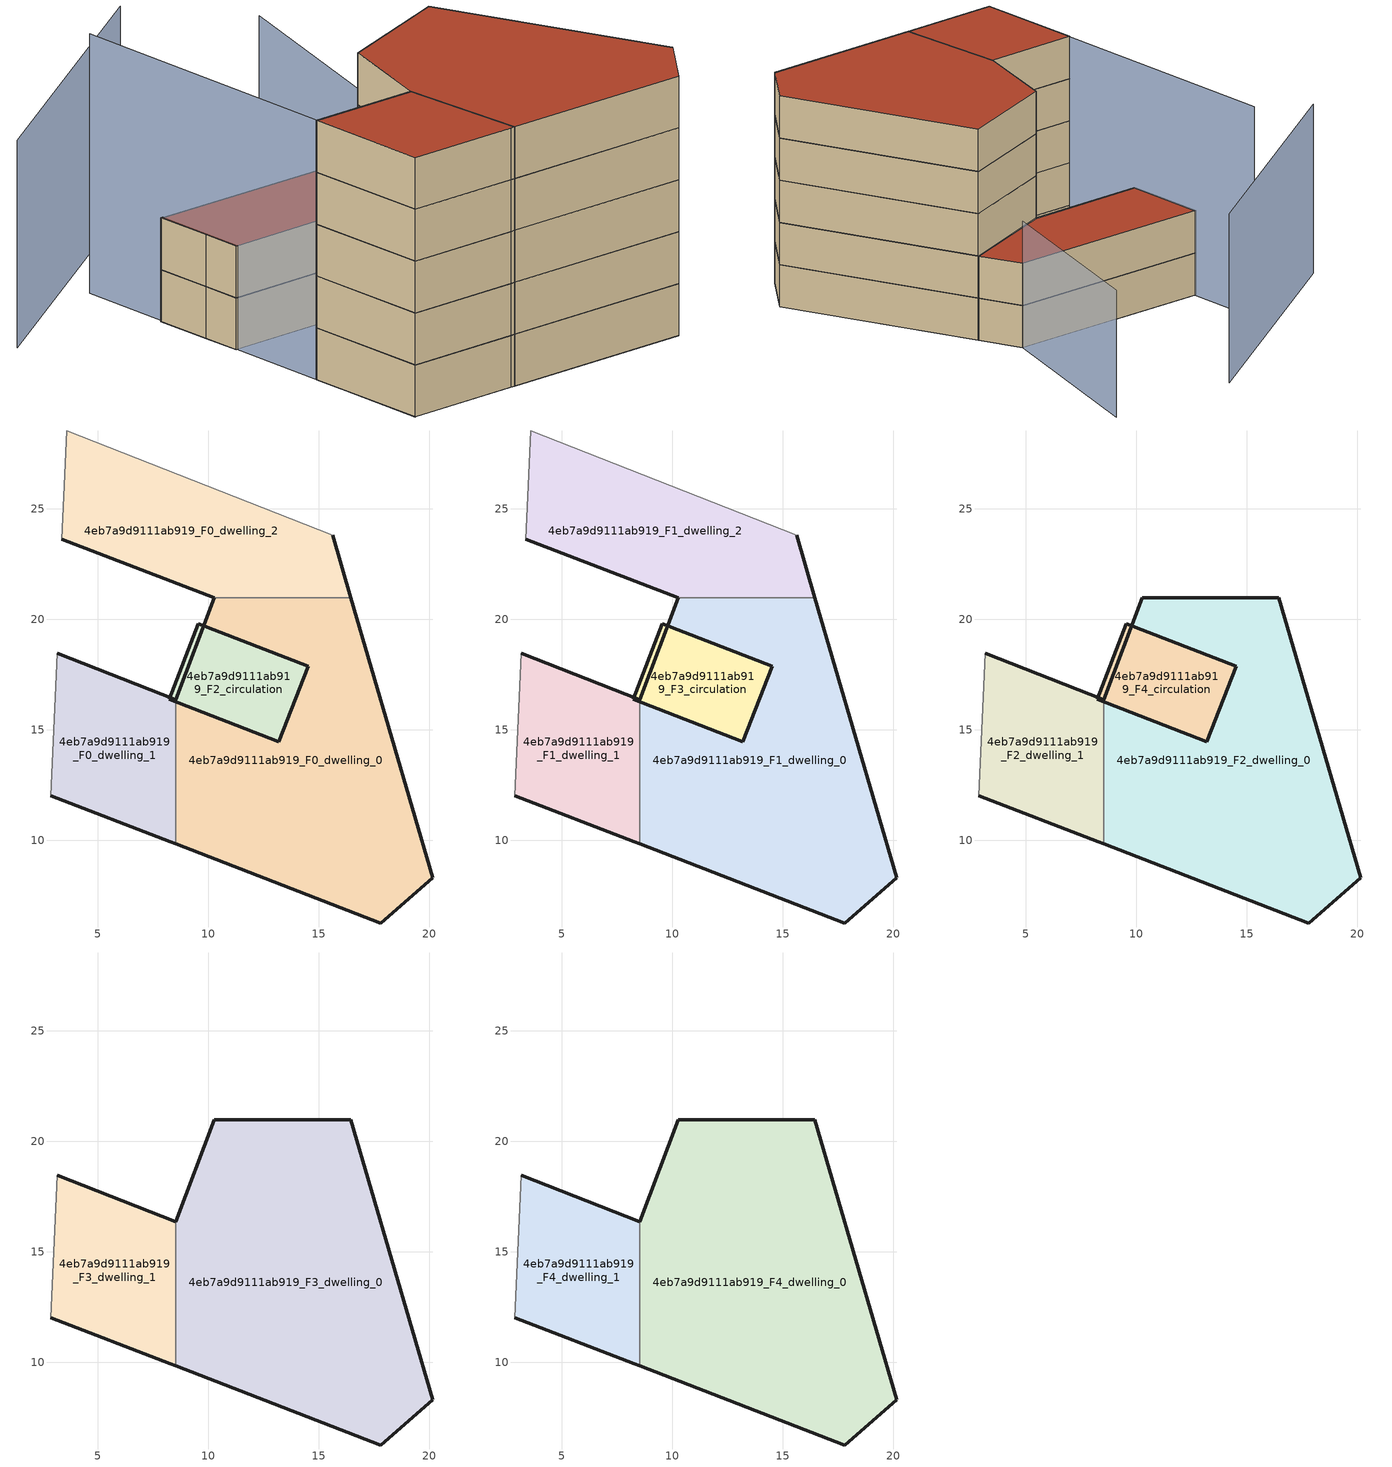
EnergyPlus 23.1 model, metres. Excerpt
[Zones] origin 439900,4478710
4eb7a9d9111ab919_F0_dwelling_0
 floor ground (EU_floor_Construction): 20.15,8.31 16.45,20.98 10.27,20.98 8.52,16.36 8.52,9.84 17.8,6.25 z0
 wall outside (EU_wall_Construction): 16.45,20.98 20.15,8.31 17.8,6.25 8.52,9.84 / 8.52,16.36 10.27,20.98 z0:3
 wall to 4eb7a9d9111ab919_F0_dwelling_2 (EU_wall_Construction): 10.27,20.98 16.45,20.98 z0:3
 wall to 4eb7a9d9111ab919_F0_dwelling_1 (EU_wall_Construction): 8.52,9.84 8.52,16.36 z0:3
4eb7a9d9111ab919_F0_dwelling_1
 floor ground (EU_floor_Construction): 8.52,9.84 8.52,16.36 3.15,18.45 2.87,12.01 8.28,9.94 z0
 wall outside (EU_wall_Construction): 3.15,18.45 8.52,16.36 / 8.52,9.84 8.28,9.94 2.87,12.01 z0:3
 wall adiabatic (EU_wall_Construction): 2.87,12.01 3.15,18.45 z0:3
4eb7a9d9111ab919_F0_dwelling_2
 floor ground (EU_floor_Construction): 16.45,20.98 15.63,23.79 3.59,28.51 3.46,25.56 3.37,23.62 10.27,20.98 z0
 wall outside (EU_wall_Construction): 15.63,23.79 16.45,20.98 / 10.27,20.98 3.37,23.62 z0:3
 wall adiabatic (EU_wall_Construction): 3.37,23.62 3.46,25.56 3.59,28.51 15.63,23.79 z0:3
4eb7a9d9111ab919_F2_circulation
 floor ground (EU_floor_Construction): 13.19,14.46 14.51,17.87 9.55,19.79 8.23,16.37 z0
 wall outside (EU_wall_Construction): 14.51,17.87 13.19,14.46 8.23,16.37 9.55,19.79 14.51,17.87 z0:3
4eb7a9d9111ab919_F1_dwelling_0
 floor to 4eb7a9d9111ab919_F0_dwelling_0 (EU_floor_Construction): 20.15,8.31 16.45,20.98 10.27,20.98 8.52,16.36 8.52,9.84 17.8,6.25 z3
 wall outside (EU_wall_Construction): 16.45,20.98 20.15,8.31 17.8,6.25 8.52,9.84 / 8.52,16.36 10.27,20.98 z3:6
 wall to 4eb7a9d9111ab919_F1_dwelling_2 (EU_wall_Construction): 10.27,20.98 16.45,20.98 z3:6
 wall to 4eb7a9d9111ab919_F1_dwelling_1 (EU_wall_Construction): 8.52,9.84 8.52,16.36 z3:6
4eb7a9d9111ab919_F1_dwelling_1
 floor to 4eb7a9d9111ab919_F0_dwelling_1 (EU_floor_Construction): 8.52,9.84 8.52,16.36 3.15,18.45 2.87,12.01 8.28,9.94 z3
 wall outside (EU_wall_Construction): 3.15,18.45 8.52,16.36 / 8.52,9.84 8.28,9.94 2.87,12.01 z3:6
 wall adiabatic (EU_wall_Construction): 2.87,12.01 3.15,18.45 z3:6
4eb7a9d9111ab919_F1_dwelling_2
 floor to 4eb7a9d9111ab919_F0_dwelling_2 (EU_floor_Construction): 16.45,20.98 15.63,23.79 3.59,28.51 3.46,25.56 3.37,23.62 10.27,20.98 z3
 wall outside (EU_wall_Construction): 15.63,23.79 16.45,20.98 / 10.27,20.98 3.37,23.62 z3:6
 wall adiabatic (EU_wall_Construction): 3.37,23.62 3.46,25.56 3.59,28.51 15.63,23.79 z3:6
 roof outside (EU_roof_Construction): 15.63,23.79 16.45,20.98 10.27,20.98 3.37,23.62 3.46,25.56 3.59,28.51 z6
4eb7a9d9111ab919_F3_circulation
 floor to 4eb7a9d9111ab919_F2_circulation (EU_floor_Construction): 13.19,14.46 14.51,17.87 9.55,19.79 8.23,16.37 z3
 wall outside (EU_wall_Construction): 14.51,17.87 13.19,14.46 8.23,16.37 9.55,19.79 14.51,17.87 z3:6
4eb7a9d9111ab919_F2_dwelling_0
 floor to 4eb7a9d9111ab919_F1_dwelling_0 (EU_floor_Construction): 20.15,8.31 16.45,20.98 10.27,20.98 8.52,16.36 8.52,9.84 17.8,6.25 z6
 wall outside (EU_wall_Construction): 8.52,16.36 10.27,20.98 16.45,20.98 20.15,8.31 17.8,6.25 8.52,9.84 z6:9
 wall to 4eb7a9d9111ab919_F2_dwelling_1 (EU_wall_Construction): 8.52,9.84 8.52,16.36 z6:9
4eb7a9d9111ab919_F2_dwelling_1
 floor to 4eb7a9d9111ab919_F1_dwelling_1 (EU_floor_Construction): 8.52,9.84 8.52,16.36 3.15,18.45 2.87,12.01 8.28,9.94 z6
 wall outside (EU_wall_Construction): 3.15,18.45 8.52,16.36 / 8.52,9.84 8.28,9.94 2.87,12.01 z6:9
 wall adiabatic (EU_wall_Construction): 2.87,12.01 3.15,18.45 z6:9
4eb7a9d9111ab919_F4_circulation
 floor to 4eb7a9d9111ab919_F3_circulation (EU_floor_Construction): 13.19,14.46 14.51,17.87 9.55,19.79 8.23,16.37 z6
 wall outside (EU_wall_Construction): 14.51,17.87 13.19,14.46 8.23,16.37 9.55,19.79 14.51,17.87 z6:9
 roof outside (EU_roof_Construction): 14.51,17.87 13.19,14.46 8.23,16.37 9.55,19.79 z9
4eb7a9d9111ab919_F3_dwelling_0
 floor to 4eb7a9d9111ab919_F2_dwelling_0 (EU_floor_Construction): 20.15,8.31 16.45,20.98 10.27,20.98 8.52,16.36 8.52,9.84 17.8,6.25 z9
 wall outside (EU_wall_Construction): 8.52,16.36 10.27,20.98 16.45,20.98 20.15,8.31 17.8,6.25 8.52,9.84 z9:12
 wall to 4eb7a9d9111ab919_F3_dwelling_1 (EU_wall_Construction): 8.52,9.84 8.52,16.36 z9:12
4eb7a9d9111ab919_F3_dwelling_1
 floor to 4eb7a9d9111ab919_F2_dwelling_1 (EU_floor_Construction): 8.52,9.84 8.52,16.36 3.15,18.45 2.87,12.01 8.28,9.94 z9
 wall outside (EU_wall_Construction): 3.15,18.45 8.52,16.36 / 8.52,9.84 8.28,9.94 2.87,12.01 z9:12
 wall adiabatic (EU_wall_Construction): 2.87,12.01 3.15,18.45 z9:12
4eb7a9d9111ab919_F4_dwelling_0
 floor to 4eb7a9d9111ab919_F3_dwelling_0 (EU_floor_Construction): 20.15,8.31 16.45,20.98 10.27,20.98 8.52,16.36 8.52,9.84 17.8,6.25 z12
 wall outside (EU_wall_Construction): 8.52,16.36 10.27,20.98 16.45,20.98 20.15,8.31 17.8,6.25 8.52,9.84 z12:15
 wall to 4eb7a9d9111ab919_F4_dwelling_1 (EU_wall_Construction): 8.52,9.84 8.52,16.36 z12:15
 roof outside (EU_roof_Construction): 16.45,20.98 20.15,8.31 17.8,6.25 8.52,9.84 8.52,16.36 10.27,20.98 z15
4eb7a9d9111ab919_F4_dwelling_1
 floor to 4eb7a9d9111ab919_F3_dwelling_1 (EU_floor_Construction): 8.52,9.84 8.52,16.36 3.15,18.45 2.87,12.01 8.28,9.94 z12
 wall outside (EU_wall_Construction): 3.15,18.45 8.52,16.36 / 8.52,9.84 8.28,9.94 2.87,12.01 z12:15
 wall adiabatic (EU_wall_Construction): 2.87,12.01 3.15,18.45 z12:15
 roof outside (EU_roof_Construction): 8.52,16.36 8.52,9.84 8.28,9.94 2.87,12.01 3.15,18.45 z15
shading: 3.95,33.22 2.87,12.01 z0:15; 19.59,33.87 15.63,23.79 z0:9; 11.77,36.94 -2.97,32.78 z0:12
[Building]
EU S2 Campaign: North Axis=0; Terrain=City; Solar Distribution=FullExterior
[Site:Location]
Madrid: Latitude=40.5; Longitude=-3.5; Time Zone=1; Elevation=609
[SizingPeriod:WeatherFileDays]
AnnualSizingPeriod: Begin Month=1; Begin Day of Month=1; End Month=12; End Day of Month=31; Day of Week for Start Day=Monday; Use Weather File Daylight Saving Period=No; Use Weather File Rain and Snow Indicators=No
[MATERIAL]
EU_InternalMass_Material: Roughness=MediumRough; Thickness=0.1; Conductivity=1; Density=1800; Specific Heat=900; Thermal Absorptance=0.9; Solar Absorptance=0.7; Visible Absorptance=0.7
[MATERIAL:NOMASS] Roughness=MediumRough; Thermal Absorptance=0.9; Solar Absorptance=0.7; Visible Absorptance=0.7
Name | Thermal Resistance
EU_wall_NoMass | 0.419739
EU_roof_NoMass | 0.352165
EU_floor_NoMass | 0.608284
[CONSTRUCTION]
EU_wall_Construction: EU_wall_NoMass
EU_roof_Construction: EU_roof_NoMass
EU_floor_Construction: EU_floor_NoMass
EU_InternalMass_Construction: EU_InternalMass_Material
[ZONE] Type=1; Multiplier=1; Ceiling Height=autocalculate; Floor Area=autocalculate; Part of Total Floor Area=Yes
Name | Volume
4eb7a9d9111ab919_F0_dwelling_0; 4eb7a9d9111ab919_F1_dwelling_0; 4eb7a9d9111ab919_F2_dwelling_0; 4eb7a9d9111ab919_F3_dwelling_0; 4eb7a9d9111ab919_F4_dwelling_0 | 374.016
4eb7a9d9111ab919_F0_dwelling_1; 4eb7a9d9111ab919_F1_dwelling_1; 4eb7a9d9111ab919_F2_dwelling_1; 4eb7a9d9111ab919_F3_dwelling_1; 4eb7a9d9111ab919_F4_dwelling_1 | 107.926
4eb7a9d9111ab919_F0_dwelling_2; 4eb7a9d9111ab919_F1_dwelling_2 | 166.254
4eb7a9d9111ab919_F2_circulation; 4eb7a9d9111ab919_F3_circulation; 4eb7a9d9111ab919_F4_circulation | 58.3561
[INTERNALMASS] Construction=EU_InternalMass_Construction
Name | Zone or ZoneList | Surface Area
4eb7a9d9111ab919_F0_dwelling_0_EU_InternalMass | 4eb7a9d9111ab919_F0_dwelling_0 | 124.675
4eb7a9d9111ab919_F0_dwelling_1_EU_InternalMass | 4eb7a9d9111ab919_F0_dwelling_1 | 35.9802
4eb7a9d9111ab919_F0_dwelling_2_EU_InternalMass | 4eb7a9d9111ab919_F0_dwelling_2 | 55.4176
4eb7a9d9111ab919_F1_dwelling_0_EU_InternalMass | 4eb7a9d9111ab919_F1_dwelling_0 | 124.675
4eb7a9d9111ab919_F1_dwelling_1_EU_InternalMass | 4eb7a9d9111ab919_F1_dwelling_1 | 35.9802
4eb7a9d9111ab919_F1_dwelling_2_EU_InternalMass | 4eb7a9d9111ab919_F1_dwelling_2 | 55.4176
4eb7a9d9111ab919_F2_dwelling_0_EU_InternalMass | 4eb7a9d9111ab919_F2_dwelling_0 | 98.3405
4eb7a9d9111ab919_F2_dwelling_1_EU_InternalMass | 4eb7a9d9111ab919_F2_dwelling_1 | 98.3405
4eb7a9d9111ab919_F3_dwelling_0_EU_InternalMass | 4eb7a9d9111ab919_F3_dwelling_0 | 98.3405
4eb7a9d9111ab919_F3_dwelling_1_EU_InternalMass | 4eb7a9d9111ab919_F3_dwelling_1 | 98.3405
4eb7a9d9111ab919_F4_dwelling_0_EU_InternalMass | 4eb7a9d9111ab919_F4_dwelling_0 | 98.3405
4eb7a9d9111ab919_F4_dwelling_1_EU_InternalMass | 4eb7a9d9111ab919_F4_dwelling_1 | 98.3405
[OTHEREQUIPMENT] Fuel Type=Electricity; Design Level Calculation Method=Watts/Area; Power per Zone Floor Area=1; Fraction Latent=0; Fraction Radiant=0; Fraction Lost=0; Carbon Dioxide Generation Rate=0; EndUse Subcategory=EU_Step8_InternalGains
Name | Zone or ZoneList or Space or SpaceList | Schedule
EU_Step8_InternalGain_4eb7a9d9111ab919_F0_dwelling_0_f000 | 4eb7a9d9111ab919_F0_dwelling_0 | EU_Step8_GainSchedule_4eb7a9d9111ab919_F0_dwelling_0_f000
EU_Step8_InternalGain_4eb7a9d9111ab919_F0_dwelling_1_f000 | 4eb7a9d9111ab919_F0_dwelling_1 | EU_Step8_GainSchedule_4eb7a9d9111ab919_F0_dwelling_1_f000
EU_Step8_InternalGain_4eb7a9d9111ab919_F0_dwelling_2_f000 | 4eb7a9d9111ab919_F0_dwelling_2 | EU_Step8_GainSchedule_4eb7a9d9111ab919_F0_dwelling_2_f000
EU_Step8_InternalGain_4eb7a9d9111ab919_F1_dwelling_0_f000 | 4eb7a9d9111ab919_F1_dwelling_0 | EU_Step8_GainSchedule_4eb7a9d9111ab919_F1_dwelling_0_f000
EU_Step8_InternalGain_4eb7a9d9111ab919_F1_dwelling_1_f000 | 4eb7a9d9111ab919_F1_dwelling_1 | EU_Step8_GainSchedule_4eb7a9d9111ab919_F1_dwelling_1_f000
EU_Step8_InternalGain_4eb7a9d9111ab919_F1_dwelling_2_f000 | 4eb7a9d9111ab919_F1_dwelling_2 | EU_Step8_GainSchedule_4eb7a9d9111ab919_F1_dwelling_2_f000
EU_Step8_InternalGain_4eb7a9d9111ab919_F2_dwelling_0_f000 | 4eb7a9d9111ab919_F2_dwelling_0 | EU_Step8_GainSchedule_4eb7a9d9111ab919_F2_dwelling_0_f000
EU_Step8_InternalGain_4eb7a9d9111ab919_F2_dwelling_1_f000 | 4eb7a9d9111ab919_F2_dwelling_1 | EU_Step8_GainSchedule_4eb7a9d9111ab919_F2_dwelling_1_f000
EU_Step8_InternalGain_4eb7a9d9111ab919_F3_dwelling_0_f000 | 4eb7a9d9111ab919_F3_dwelling_0 | EU_Step8_GainSchedule_4eb7a9d9111ab919_F3_dwelling_0_f000
EU_Step8_InternalGain_4eb7a9d9111ab919_F3_dwelling_1_f000 | 4eb7a9d9111ab919_F3_dwelling_1 | EU_Step8_GainSchedule_4eb7a9d9111ab919_F3_dwelling_1_f000
EU_Step8_InternalGain_4eb7a9d9111ab919_F4_dwelling_0_f000 | 4eb7a9d9111ab919_F4_dwelling_0 | EU_Step8_GainSchedule_4eb7a9d9111ab919_F4_dwelling_0_f000
EU_Step8_InternalGain_4eb7a9d9111ab919_F4_dwelling_1_f000 | 4eb7a9d9111ab919_F4_dwelling_1 | EU_Step8_GainSchedule_4eb7a9d9111ab919_F4_dwelling_1_f000
[ZONEINFILTRATION:DESIGNFLOWRATE] Schedule=EU_AlwaysOn; Design Flow Rate Calculation Method=Flow/Area; Flow Rate per Floor Area=0.0005; Constant Term Coefficient=1; Temperature Term Coefficient=0; Velocity Term Coefficient=0; Velocity Squared Term Coefficient=0
Name | Zone or ZoneList or Space or SpaceList
EU_Circulation_Infiltration_4eb7a9d9111ab919_F2_circulation | 4eb7a9d9111ab919_F2_circulation
EU_Circulation_Infiltration_4eb7a9d9111ab919_F3_circulation | 4eb7a9d9111ab919_F3_circulation
EU_Circulation_Infiltration_4eb7a9d9111ab919_F4_circulation | 4eb7a9d9111ab919_F4_circulation
[ZONEVENTILATION:DESIGNFLOWRATE] Schedule=EU_AlwaysOn; Design Flow Rate Calculation Method=AirChanges/Hour; Air Changes per Hour=0.703302; Ventilation Type=Natural; Fan Pressure Rise=0; Fan Total Efficiency=1; Constant Term Coefficient=1; Temperature Term Coefficient=0; Velocity Term Coefficient=0; Velocity Squared Term Coefficient=0; Minimum Indoor Temperature=-100; Maximum Indoor Temperature=100; Delta Temperature=-100; Minimum Outdoor Temperature=-100; Maximum Outdoor Temperature=100; Maximum Wind Speed=40
Name | Zone or ZoneList or Space or SpaceList
EU_ConstantAir_4eb7a9d9111ab919_F0_dwelling_0 | 4eb7a9d9111ab919_F0_dwelling_0
EU_ConstantAir_4eb7a9d9111ab919_F0_dwelling_1 | 4eb7a9d9111ab919_F0_dwelling_1
EU_ConstantAir_4eb7a9d9111ab919_F0_dwelling_2 | 4eb7a9d9111ab919_F0_dwelling_2
EU_ConstantAir_4eb7a9d9111ab919_F1_dwelling_0 | 4eb7a9d9111ab919_F1_dwelling_0
EU_ConstantAir_4eb7a9d9111ab919_F1_dwelling_1 | 4eb7a9d9111ab919_F1_dwelling_1
EU_ConstantAir_4eb7a9d9111ab919_F1_dwelling_2 | 4eb7a9d9111ab919_F1_dwelling_2
EU_ConstantAir_4eb7a9d9111ab919_F2_dwelling_0 | 4eb7a9d9111ab919_F2_dwelling_0
EU_ConstantAir_4eb7a9d9111ab919_F2_dwelling_1 | 4eb7a9d9111ab919_F2_dwelling_1
EU_ConstantAir_4eb7a9d9111ab919_F3_dwelling_0 | 4eb7a9d9111ab919_F3_dwelling_0
EU_ConstantAir_4eb7a9d9111ab919_F3_dwelling_1 | 4eb7a9d9111ab919_F3_dwelling_1
EU_ConstantAir_4eb7a9d9111ab919_F4_dwelling_0 | 4eb7a9d9111ab919_F4_dwelling_0
EU_ConstantAir_4eb7a9d9111ab919_F4_dwelling_1 | 4eb7a9d9111ab919_F4_dwelling_1
[HVACTEMPLATE:THERMOSTAT] Constant Heating Setpoint=20; Constant Cooling Setpoint=50
EU_HeatOnly_4eb7a9d9111ab919_F0_dwelling_0; EU_HeatOnly_4eb7a9d9111ab919_F0_dwelling_1; EU_HeatOnly_4eb7a9d9111ab919_F0_dwelling_2; EU_HeatOnly_4eb7a9d9111ab919_F1_dwelling_0; EU_HeatOnly_4eb7a9d9111ab919_F1_dwelling_1; EU_HeatOnly_4eb7a9d9111ab919_F1_dwelling_2; EU_HeatOnly_4eb7a9d9111ab919_F2_dwelling_0; EU_HeatOnly_4eb7a9d9111ab919_F2_dwelling_1; EU_HeatOnly_4eb7a9d9111ab919_F3_dwelling_0; EU_HeatOnly_4eb7a9d9111ab919_F3_dwelling_1; EU_HeatOnly_4eb7a9d9111ab919_F4_dwelling_0; EU_HeatOnly_4eb7a9d9111ab919_F4_dwelling_1
[HVACTEMPLATE:ZONE:IDEALLOADSAIRSYSTEM] System Availability Schedule=EU_AlwaysOn; Maximum Heating Supply Air Temperature=50; Minimum Cooling Supply Air Temperature=13; Maximum Heating Supply Air Humidity Ratio=0.0156; Minimum Cooling Supply Air Humidity Ratio=0.0077; Heating Limit=NoLimit; Cooling Limit=NoLimit; Heating Availability Schedule=EU_AlwaysOn; Cooling Availability Schedule=EU_CoolingOff; Dehumidification Control Type=ConstantSensibleHeatRatio; Cooling Sensible Heat Ratio=0.7; Dehumidification Setpoint=60; Humidification Control Type=None; Humidification Setpoint=30; Outdoor Air Method=None; Outdoor Air Flow Rate per Person=0.00944; Outdoor Air Flow Rate per Zone Floor Area=0; Outdoor Air Flow Rate per Zone=0; Demand Controlled Ventilation Type=None; Outdoor Air Economizer Type=NoEconomizer; Heat Recovery Type=None; Sensible Heat Recovery Effectiveness=0.7; Latent Heat Recovery Effectiveness=0.65
Name | Template Thermostat
4eb7a9d9111ab919_F0_dwelling_0 | EU_HeatOnly_4eb7a9d9111ab919_F0_dwelling_0
4eb7a9d9111ab919_F0_dwelling_1 | EU_HeatOnly_4eb7a9d9111ab919_F0_dwelling_1
4eb7a9d9111ab919_F0_dwelling_2 | EU_HeatOnly_4eb7a9d9111ab919_F0_dwelling_2
4eb7a9d9111ab919_F1_dwelling_0 | EU_HeatOnly_4eb7a9d9111ab919_F1_dwelling_0
4eb7a9d9111ab919_F1_dwelling_1 | EU_HeatOnly_4eb7a9d9111ab919_F1_dwelling_1
4eb7a9d9111ab919_F1_dwelling_2 | EU_HeatOnly_4eb7a9d9111ab919_F1_dwelling_2
4eb7a9d9111ab919_F2_dwelling_0 | EU_HeatOnly_4eb7a9d9111ab919_F2_dwelling_0
4eb7a9d9111ab919_F2_dwelling_1 | EU_HeatOnly_4eb7a9d9111ab919_F2_dwelling_1
4eb7a9d9111ab919_F3_dwelling_0 | EU_HeatOnly_4eb7a9d9111ab919_F3_dwelling_0
4eb7a9d9111ab919_F3_dwelling_1 | EU_HeatOnly_4eb7a9d9111ab919_F3_dwelling_1
4eb7a9d9111ab919_F4_dwelling_0 | EU_HeatOnly_4eb7a9d9111ab919_F4_dwelling_0
4eb7a9d9111ab919_F4_dwelling_1 | EU_HeatOnly_4eb7a9d9111ab919_F4_dwelling_1
[SIZING:ZONE] Zone Cooling Design Supply Air Temperature Input Method=SupplyAirTemperature; Zone Cooling Design Supply Air Temperature=13; Zone Heating Design Supply Air Temperature Input Method=SupplyAirTemperature; Zone Heating Design Supply Air Temperature=50; Zone Cooling Design Supply Air Humidity Ratio=0.008; Zone Heating Design Supply Air Humidity Ratio=0.008; Cooling Design Air Flow Method=DesignDay; Cooling Design Air Flow Rate=0; Cooling Minimum Air Flow per Zone Floor Area=0.000762; Cooling Minimum Air Flow=0; Cooling Minimum Air Flow Fraction=0.2; Heating Design Air Flow Method=DesignDay; Heating Design Air Flow Rate=0; Heating Maximum Air Flow per Zone Floor Area=0.002032; Heating Maximum Air Flow=0.141576; Heating Maximum Air Flow Fraction=0.3; Account for Dedicated Outdoor Air System=No; Dedicated Outdoor Air System Control Strategy=NeutralSupplyAir; Dedicated Outdoor Air Low Setpoint Temperature for Design=autosize; Dedicated Outdoor Air High Setpoint Temperature for Design=autosize; Zone Load Sizing Method=Sensible Load Only No Latent Load; Zone Latent Cooling Design Supply Air Humidity Ratio Input Method=HumidityRatioDifference; Zone Cooling Design Supply Air Humidity Ratio Difference=0.005; Zone Latent Heating Design Supply Air Humidity Ratio Input Method=HumidityRatioDifference; Zone Humidification Design Supply Air Humidity Ratio Difference=0.005
4eb7a9d9111ab919_F0_dwelling_0; 4eb7a9d9111ab919_F0_dwelling_1; 4eb7a9d9111ab919_F0_dwelling_2; 4eb7a9d9111ab919_F1_dwelling_0; 4eb7a9d9111ab919_F1_dwelling_1; 4eb7a9d9111ab919_F1_dwelling_2; 4eb7a9d9111ab919_F2_dwelling_0; 4eb7a9d9111ab919_F2_dwelling_1; 4eb7a9d9111ab919_F3_dwelling_0; 4eb7a9d9111ab919_F3_dwelling_1; 4eb7a9d9111ab919_F4_dwelling_0; 4eb7a9d9111ab919_F4_dwelling_1
[SCHEDULE:CONSTANT]
Name | Hourly Value
EU_AlwaysOn | 1
EU_CoolingOff | 0
[SCHEDULE:FILE] Column Number=1; Rows to Skip at Top=0; Number of Hours of Data=8760; Column Separator=Comma; Interpolate to Timestep=No; Minutes per Item=60; Adjust Schedule for Daylight Savings=Yes
Name | File
EU_Step8_GainSchedule_4eb7a9d9111ab919_F0_dwelling_0_f000 | ../../schedules/4eb7a9d9111ab919/4eb7a9d9111ab919_F0_dwelling_0_f000_gain.csv
EU_Step8_GainSchedule_4eb7a9d9111ab919_F0_dwelling_1_f000 | ../../schedules/4eb7a9d9111ab919/4eb7a9d9111ab919_F0_dwelling_1_f000_gain.csv
EU_Step8_GainSchedule_4eb7a9d9111ab919_F0_dwelling_2_f000 | ../../schedules/4eb7a9d9111ab919/4eb7a9d9111ab919_F0_dwelling_2_f000_gain.csv
EU_Step8_GainSchedule_4eb7a9d9111ab919_F1_dwelling_0_f000 | ../../schedules/4eb7a9d9111ab919/4eb7a9d9111ab919_F1_dwelling_0_f000_gain.csv
EU_Step8_GainSchedule_4eb7a9d9111ab919_F1_dwelling_1_f000 | ../../schedules/4eb7a9d9111ab919/4eb7a9d9111ab919_F1_dwelling_1_f000_gain.csv
EU_Step8_GainSchedule_4eb7a9d9111ab919_F1_dwelling_2_f000 | ../../schedules/4eb7a9d9111ab919/4eb7a9d9111ab919_F1_dwelling_2_f000_gain.csv
EU_Step8_GainSchedule_4eb7a9d9111ab919_F2_dwelling_0_f000 | ../../schedules/4eb7a9d9111ab919/4eb7a9d9111ab919_F2_dwelling_0_f000_gain.csv
EU_Step8_GainSchedule_4eb7a9d9111ab919_F2_dwelling_1_f000 | ../../schedules/4eb7a9d9111ab919/4eb7a9d9111ab919_F2_dwelling_1_f000_gain.csv
EU_Step8_GainSchedule_4eb7a9d9111ab919_F3_dwelling_0_f000 | ../../schedules/4eb7a9d9111ab919/4eb7a9d9111ab919_F3_dwelling_0_f000_gain.csv
EU_Step8_GainSchedule_4eb7a9d9111ab919_F3_dwelling_1_f000 | ../../schedules/4eb7a9d9111ab919/4eb7a9d9111ab919_F3_dwelling_1_f000_gain.csv
EU_Step8_GainSchedule_4eb7a9d9111ab919_F4_dwelling_0_f000 | ../../schedules/4eb7a9d9111ab919/4eb7a9d9111ab919_F4_dwelling_0_f000_gain.csv
EU_Step8_GainSchedule_4eb7a9d9111ab919_F4_dwelling_1_f000 | ../../schedules/4eb7a9d9111ab919/4eb7a9d9111ab919_F4_dwelling_1_f000_gain.csv
